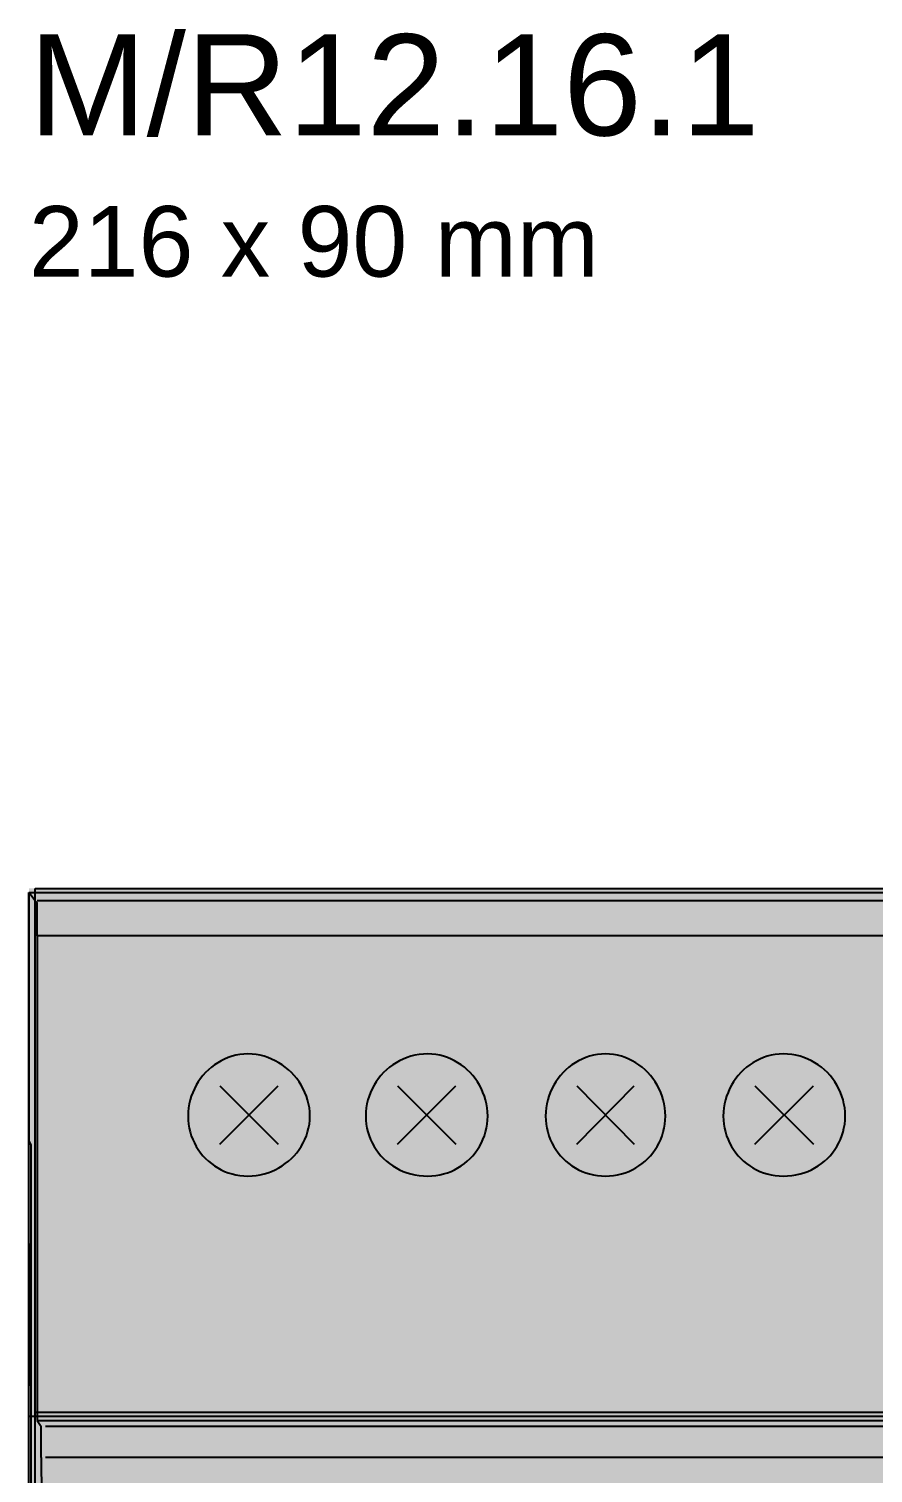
# Model space of a CAD drawing. Header units: millimetres. Extents: x 0 to 966, y -664 to 90.
# Drawn here: x 750 to 785.9, y -194.9 to -133.5 of the extents above; entities that cross this region are included whole.
import ezdxf

# ---------------------------------------------------------------- set-up
doc = ezdxf.new("R2010")
doc.units = ezdxf.units.MM
for name, color, linetype in [('HDL_BODY', 7, 'Continuous'), ('HDL_COLOUR', 7, 'Continuous'), ('HDL_DETAIL', 7, 'Continuous'), ('HDL_PRINT', 7, 'Continuous')]:
    doc.layers.add(name, color=color, linetype=linetype)
doc.styles.add('HDL_ARIAL', font='arial.ttf')

# ---------------------------------------------------------------- blocks, each defined once
blk = doc.blocks.new('M_R16.10.1_FRONT')
at = {"layer": 'HDL_BODY', "true_color": 0x202126}
blk.add_hatch(color=250, dxfattribs=at).paths.add_polyline_path([(0, 0), (216, 0), (216, 90), (0, 90)])
at = {"layer": 'HDL_BODY', "true_color": 0x2a2a30}
blk.add_hatch(color=250, dxfattribs=at).paths.add_polyline_path([(0.4, 20.52), (215.6, 20.52), (215.6, 68.31), (0.4, 68.31)])
at = {"layer": 'HDL_COLOUR', "true_color": 0x1a332c}
for points in [[(11.941, 80.322), (11.935, 80.497), (11.916, 80.67), (11.885, 80.84), (11.843, 81.006), (11.79, 81.169), (11.727, 81.328), (11.653, 81.483), (11.57, 81.632), (11.478, 81.776), (11.377, 81.914), (11.268, 82.045), (11.151, 82.17), (11.026, 82.287), (10.895, 82.397), (10.758, 82.498), (10.614, 82.59), (10.465, 82.674), (10.311, 82.747), (10.153, 82.811), (9.99, 82.864), (9.824, 82.906), (9.654, 82.937), (9.482, 82.956), (9.307, 82.962), (9.133, 82.956), (8.962, 82.937), (8.794, 82.906), (8.631, 82.864), (8.471, 82.811), (8.317, 82.747), (8.167, 82.674), (8.023, 82.59), (7.884, 82.498), (7.752, 82.397), (7.626, 82.287), (7.507, 82.17), (7.396, 82.045), (7.292, 81.914), (7.196, 81.776), (7.109, 81.632), (7.03, 81.483), (6.961, 81.328), (6.901, 81.169), (6.852, 81.006), (6.812, 80.84), (6.784, 80.67), (6.767, 80.497), (6.761, 80.322), (6.767, 80.148), (6.784, 79.976), (6.812, 79.809), (6.852, 79.645), (6.901, 79.485), (6.961, 79.33), (7.03, 79.18), (7.109, 79.035), (7.196, 78.897), (7.292, 78.764), (7.396, 78.638), (7.507, 78.519), (7.626, 78.408), (7.752, 78.304), (7.884, 78.208), (8.023, 78.12), (8.167, 78.042), (8.317, 77.972), (8.471, 77.913), (8.631, 77.863), (8.794, 77.824), (8.962, 77.795), (9.133, 77.778), (9.307, 77.772), (9.482, 77.778), (9.654, 77.795), (9.824, 77.824), (9.99, 77.863), (10.153, 77.913), (10.311, 77.972), (10.465, 78.042), (10.614, 78.12), (10.758, 78.208), (10.895, 78.304), (11.026, 78.408), (11.151, 78.519), (11.268, 78.638), (11.377, 78.764), (11.478, 78.897), (11.57, 79.035), (11.653, 79.18), (11.727, 79.33), (11.79, 79.485), (11.843, 79.645), (11.885, 79.809), (11.916, 79.976), (11.935, 80.148), (11.941, 80.322)], [(19.492, 80.322), (19.486, 80.497), (19.469, 80.67), (19.441, 80.84), (19.401, 81.006), (19.352, 81.169), (19.292, 81.328), (19.223, 81.483), (19.144, 81.632), (19.057, 81.776), (18.961, 81.914), (18.857, 82.045), (18.746, 82.17), (18.627, 82.287), (18.501, 82.397), (18.369, 82.498), (18.23, 82.59), (18.086, 82.674), (17.936, 82.747), (17.782, 82.811), (17.622, 82.864), (17.459, 82.906), (17.291, 82.937), (17.12, 82.956), (16.946, 82.962), (16.761, 82.956), (16.58, 82.937), (16.404, 82.906), (16.232, 82.864), (16.066, 82.811), (15.905, 82.747), (15.749, 82.674), (15.6, 82.59), (15.456, 82.498), (15.32, 82.397), (15.191, 82.287), (15.069, 82.17), (14.955, 82.045), (14.849, 81.914), (14.752, 81.776), (14.663, 81.632), (14.583, 81.483), (14.513, 81.328), (14.453, 81.169), (14.403, 81.006), (14.364, 80.84), (14.335, 80.67), (14.318, 80.497), (14.312, 80.322), (14.318, 80.148), (14.335, 79.976), (14.364, 79.809), (14.403, 79.645), (14.453, 79.485), (14.513, 79.33), (14.583, 79.18), (14.663, 79.035), (14.752, 78.897), (14.849, 78.764), (14.955, 78.638), (15.069, 78.519), (15.191, 78.408), (15.32, 78.304), (15.456, 78.208), (15.6, 78.12), (15.749, 78.042), (15.905, 77.972), (16.066, 77.913), (16.232, 77.863), (16.404, 77.824), (16.58, 77.795), (16.761, 77.778), (16.946, 77.772), (17.12, 77.778), (17.291, 77.795), (17.459, 77.824), (17.622, 77.863), (17.782, 77.913), (17.936, 77.972), (18.086, 78.042), (18.23, 78.12), (18.369, 78.208), (18.501, 78.304), (18.627, 78.408), (18.746, 78.519), (18.857, 78.638), (18.961, 78.764), (19.057, 78.897), (19.144, 79.035), (19.223, 79.18), (19.292, 79.33), (19.352, 79.485), (19.401, 79.645), (19.441, 79.809), (19.469, 79.976), (19.486, 80.148), (19.492, 80.322)], [(27.043, 80.322), (27.038, 80.497), (27.02, 80.67), (26.992, 80.84), (26.952, 81.006), (26.903, 81.169), (26.843, 81.328), (26.774, 81.483), (26.695, 81.632), (26.608, 81.776), (26.512, 81.914), (26.409, 82.045), (26.297, 82.17), (26.178, 82.287), (26.053, 82.397), (25.92, 82.498), (25.782, 82.59), (25.637, 82.674), (25.488, 82.747), (25.333, 82.811), (25.174, 82.864), (25.01, 82.906), (24.842, 82.937), (24.671, 82.956), (24.497, 82.962), (24.323, 82.956), (24.152, 82.937), (23.984, 82.906), (23.821, 82.864), (23.661, 82.811), (23.507, 82.747), (23.357, 82.674), (23.213, 82.59), (23.074, 82.498), (22.942, 82.397), (22.816, 82.287), (22.697, 82.17), (22.586, 82.045), (22.482, 81.914), (22.386, 81.776), (22.299, 81.632), (22.22, 81.483), (22.151, 81.328), (22.091, 81.169), (22.042, 81.006), (22.003, 80.84), (21.974, 80.67), (21.957, 80.497), (21.951, 80.322), (21.957, 80.148), (21.974, 79.976), (22.003, 79.809), (22.042, 79.645), (22.091, 79.485), (22.151, 79.33), (22.22, 79.18), (22.299, 79.035), (22.386, 78.897), (22.482, 78.764), (22.586, 78.638), (22.697, 78.519), (22.816, 78.408), (22.942, 78.304), (23.074, 78.208), (23.213, 78.12), (23.357, 78.042), (23.507, 77.972), (23.661, 77.913), (23.821, 77.863), (23.984, 77.824), (24.152, 77.795), (24.323, 77.778), (24.497, 77.772), (24.671, 77.778), (24.842, 77.795), (25.01, 77.824), (25.174, 77.863), (25.333, 77.913), (25.488, 77.972), (25.637, 78.042), (25.782, 78.12), (25.92, 78.208), (26.053, 78.304), (26.178, 78.408), (26.297, 78.519), (26.409, 78.638), (26.512, 78.764), (26.608, 78.897), (26.695, 79.035), (26.774, 79.18), (26.843, 79.33), (26.903, 79.485), (26.952, 79.645), (26.992, 79.809), (27.02, 79.976), (27.038, 80.148), (27.043, 80.322)], [(34.683, 80.322), (34.677, 80.497), (34.66, 80.67), (34.631, 80.84), (34.592, 81.006), (34.542, 81.169), (34.482, 81.328), (34.412, 81.483), (34.332, 81.632), (34.244, 81.776), (34.146, 81.914), (34.04, 82.045), (33.926, 82.17), (33.804, 82.287), (33.675, 82.397), (33.539, 82.498), (33.396, 82.59), (33.246, 82.674), (33.091, 82.747), (32.929, 82.811), (32.763, 82.864), (32.591, 82.906), (32.414, 82.937), (32.234, 82.956), (32.049, 82.962), (31.875, 82.956), (31.704, 82.937), (31.536, 82.906), (31.373, 82.864), (31.213, 82.811), (31.059, 82.747), (30.909, 82.674), (30.765, 82.59), (30.626, 82.498), (30.494, 82.397), (30.368, 82.287), (30.249, 82.17), (30.138, 82.045), (30.034, 81.914), (29.938, 81.776), (29.851, 81.632), (29.773, 81.483), (29.704, 81.328), (29.644, 81.169), (29.594, 81.006), (29.555, 80.84), (29.527, 80.67), (29.509, 80.497), (29.503, 80.322), (29.509, 80.148), (29.527, 79.976), (29.555, 79.809), (29.594, 79.645), (29.644, 79.485), (29.704, 79.33), (29.773, 79.18), (29.851, 79.035), (29.938, 78.897), (30.034, 78.764), (30.138, 78.638), (30.249, 78.519), (30.368, 78.408), (30.494, 78.304), (30.626, 78.208), (30.765, 78.12), (30.909, 78.042), (31.059, 77.972), (31.213, 77.913), (31.373, 77.863), (31.536, 77.824), (31.704, 77.795), (31.875, 77.778), (32.049, 77.772), (32.234, 77.778), (32.414, 77.795), (32.591, 77.824), (32.763, 77.863), (32.929, 77.913), (33.091, 77.972), (33.246, 78.042), (33.396, 78.12), (33.539, 78.208), (33.675, 78.304), (33.804, 78.408), (33.926, 78.519), (34.04, 78.638), (34.146, 78.764), (34.244, 78.897), (34.332, 79.035), (34.412, 79.18), (34.482, 79.33), (34.542, 79.485), (34.592, 79.645), (34.631, 79.809), (34.66, 79.976), (34.677, 80.148), (34.683, 80.322)]]:
    blk.add_hatch(color=250, dxfattribs=at).paths.add_polyline_path(points)
at = {"layer": 'HDL_COLOUR', "true_color": 0x9ea4a8}
for points in [[(11.164, 80.367), (11.148, 80.604), (11.102, 80.837), (11.026, 81.062), (10.921, 81.275), (10.789, 81.473), (10.633, 81.651), (10.455, 81.808), (10.257, 81.94), (10.045, 82.045), (9.82, 82.121), (9.587, 82.168), (9.351, 82.183), (9.114, 82.168), (8.882, 82.121), (8.657, 82.045), (8.444, 81.94), (8.247, 81.808), (8.069, 81.651), (7.912, 81.473), (7.781, 81.275), (7.676, 81.062), (7.599, 80.837), (7.553, 80.604), (7.538, 80.367), (7.553, 80.13), (7.599, 79.897), (7.676, 79.672), (7.781, 79.458), (7.912, 79.261), (8.069, 79.082), (8.247, 78.926), (8.444, 78.794), (8.657, 78.688), (8.882, 78.612), (9.114, 78.566), (9.351, 78.55), (9.587, 78.566), (9.82, 78.612), (10.045, 78.688), (10.257, 78.794), (10.455, 78.926), (10.633, 79.082), (10.789, 79.261), (10.921, 79.458), (11.026, 79.672), (11.102, 79.897), (11.148, 80.13)], [(18.715, 80.367), (18.7, 80.604), (18.653, 80.837), (18.577, 81.062), (18.472, 81.275), (18.341, 81.473), (18.184, 81.651), (18.006, 81.808), (17.809, 81.94), (17.596, 82.045), (17.371, 82.121), (17.139, 82.168), (16.902, 82.183), (16.665, 82.168), (16.433, 82.121), (16.208, 82.045), (15.995, 81.94), (15.798, 81.808), (15.62, 81.651), (15.464, 81.473), (15.332, 81.275), (15.227, 81.062), (15.151, 80.837), (15.104, 80.604), (15.089, 80.367), (15.104, 80.13), (15.151, 79.897), (15.227, 79.672), (15.332, 79.458), (15.464, 79.261), (15.62, 79.082), (15.798, 78.926), (15.995, 78.794), (16.208, 78.688), (16.433, 78.612), (16.665, 78.566), (16.902, 78.55), (17.139, 78.566), (17.371, 78.612), (17.596, 78.688), (17.809, 78.794), (18.006, 78.926), (18.184, 79.082), (18.341, 79.261), (18.472, 79.458), (18.577, 79.672), (18.653, 79.897), (18.7, 80.13)], [(26.28, 80.367), (26.264, 80.604), (26.219, 80.837), (26.144, 81.062), (26.041, 81.275), (25.911, 81.473), (25.757, 81.651), (25.582, 81.808), (25.388, 81.94), (25.179, 82.045), (24.958, 82.121), (24.73, 82.168), (24.497, 82.183), (24.264, 82.168), (24.036, 82.121), (23.815, 82.045), (23.606, 81.94), (23.412, 81.808), (23.237, 81.651), (23.083, 81.473), (22.953, 81.275), (22.85, 81.062), (22.775, 80.837), (22.73, 80.604), (22.715, 80.367), (22.73, 80.13), (22.775, 79.897), (22.85, 79.672), (22.953, 79.458), (23.083, 79.261), (23.237, 79.082), (23.412, 78.926), (23.606, 78.794), (23.815, 78.688), (24.036, 78.612), (24.264, 78.566), (24.497, 78.55), (24.73, 78.566), (24.958, 78.612), (25.179, 78.688), (25.388, 78.794), (25.582, 78.926), (25.757, 79.082), (25.911, 79.261), (26.041, 79.458), (26.144, 79.672), (26.219, 79.897), (26.264, 80.13)], [(33.906, 80.367), (33.891, 80.604), (33.845, 80.837), (33.768, 81.062), (33.663, 81.275), (33.532, 81.473), (33.375, 81.651), (33.197, 81.808), (33, 81.94), (32.787, 82.045), (32.563, 82.121), (32.33, 82.168), (32.093, 82.183), (31.857, 82.168), (31.624, 82.121), (31.4, 82.045), (31.187, 81.94), (30.99, 81.808), (30.811, 81.651), (30.655, 81.473), (30.523, 81.275), (30.418, 81.062), (30.342, 80.837), (30.296, 80.604), (30.28, 80.367), (30.296, 80.13), (30.342, 79.897), (30.418, 79.672), (30.523, 79.458), (30.655, 79.261), (30.811, 79.082), (30.99, 78.926), (31.187, 78.794), (31.4, 78.688), (31.624, 78.612), (31.857, 78.566), (32.093, 78.55), (32.33, 78.566), (32.563, 78.612), (32.787, 78.688), (33, 78.794), (33.197, 78.926), (33.375, 79.082), (33.532, 79.261), (33.663, 79.458), (33.768, 79.672), (33.845, 79.897), (33.891, 80.13)]]:
    blk.add_hatch(color=253, dxfattribs=at).paths.add_polyline_path(points)
at = {"layer": 'HDL_PRINT', "true_color": 0xdee1e9}
for points in [[(9.483, 82.962), (9.131, 82.962), (9.131, 85.512), (11.766, 85.512), (13.785, 83.577), (13.522, 83.312), (11.678, 85.162), (9.483, 85.162), (9.483, 82.962)], [(17.034, 82.962), (16.682, 82.962), (16.682, 85.162), (14.224, 85.162), (14.224, 85.512), (17.034, 85.512), (17.034, 82.962)], [(24.673, 82.962), (24.322, 82.962), (24.322, 85.512), (26.956, 85.512), (28.975, 83.577), (28.712, 83.312), (26.868, 85.162), (24.673, 85.162), (24.673, 82.962)], [(32.224, 82.962), (31.874, 82.962), (31.874, 85.162), (29.414, 85.162), (29.414, 85.512), (32.224, 85.512), (32.224, 82.962)], [(11.853, 75.482), (13.082, 77.594), (14.312, 75.482), (11.853, 75.482)], [(27.043, 75.482), (28.273, 77.594), (29.503, 75.482), (27.043, 75.482)], [(9.57, 75.482), (9.395, 75.482), (9.395, 76.715), (9.357, 76.708), (9.33, 76.692), (9.307, 76.67), (9.284, 76.649), (9.257, 76.632), (9.219, 76.626), (9.182, 76.594), (9.144, 76.571), (9.106, 76.556), (9.069, 76.546), (9.031, 76.542), (8.993, 76.54), (8.956, 76.54), (8.956, 76.715), (9.018, 76.719), (9.072, 76.73), (9.121, 76.747), (9.164, 76.77), (9.204, 76.797), (9.24, 76.826), (9.274, 76.858), (9.307, 76.89), (9.34, 76.928), (9.365, 76.964), (9.385, 76.997), (9.404, 77.026), (9.425, 77.048), (9.45, 77.063), (9.483, 77.068), (9.57, 77.068), (9.57, 75.482)], [(17.385, 75.661), (17.385, 75.482), (16.331, 75.482), (16.331, 75.572), (16.364, 75.61), (16.389, 75.647), (16.41, 75.685), (16.429, 75.722), (16.449, 75.76), (16.474, 75.798), (16.507, 75.836), (16.545, 75.873), (16.582, 75.91), (16.62, 75.948), (16.657, 75.986), (16.695, 76.024), (16.733, 76.062), (16.77, 76.1), (16.826, 76.132), (16.875, 76.169), (16.92, 76.21), (16.96, 76.253), (16.997, 76.297), (17.031, 76.34), (17.062, 76.381), (17.092, 76.419), (17.122, 76.45), (17.159, 76.488), (17.183, 76.516), (17.198, 76.539), (17.206, 76.562), (17.209, 76.589), (17.209, 76.626), (17.209, 76.664), (17.207, 76.702), (17.202, 76.74), (17.193, 76.778), (17.177, 76.815), (17.154, 76.853), (17.122, 76.89), (17.084, 76.896), (17.057, 76.913), (17.034, 76.934), (17.011, 76.956), (16.983, 76.972), (16.946, 76.979), (16.881, 76.974), (16.832, 76.961), (16.796, 76.944), (16.768, 76.925), (16.742, 76.907), (16.716, 76.895), (16.682, 76.89), (16.65, 76.853), (16.627, 76.815), (16.611, 76.778), (16.602, 76.74), (16.597, 76.702), (16.595, 76.664), (16.595, 76.626), (16.419, 76.626), (16.42, 76.697), (16.421, 76.758), (16.426, 76.811), (16.436, 76.859), (16.451, 76.901), (16.475, 76.941), (16.507, 76.979), (16.544, 77.008), (16.588, 77.03), (16.638, 77.046), (16.694, 77.057), (16.753, 77.063), (16.816, 77.067), (16.88, 77.068), (16.946, 77.068), (16.988, 77.068), (17.039, 77.066), (17.093, 77.061), (17.15, 77.051), (17.204, 77.036), (17.255, 77.012), (17.297, 76.979), (17.33, 76.941), (17.353, 76.901), (17.369, 76.859), (17.378, 76.811), (17.383, 76.758), (17.385, 76.697), (17.385, 76.626), (17.385, 76.583), (17.385, 76.552), (17.385, 76.526), (17.385, 76.495), (17.385, 76.45), (17.38, 76.418), (17.366, 76.394), (17.344, 76.373), (17.315, 76.354), (17.283, 76.334), (17.247, 76.308), (17.209, 76.275), (17.205, 76.242), (17.193, 76.209), (17.172, 76.176), (17.144, 76.143), (17.106, 76.11), (17.061, 76.077), (17.008, 76.044), (16.946, 76.011), (16.913, 75.953), (16.88, 75.908), (16.847, 75.874), (16.814, 75.847), (16.781, 75.823), (16.748, 75.801), (16.715, 75.776), (16.682, 75.747), (16.682, 75.738), (16.677, 75.716), (16.663, 75.691), (16.638, 75.67), (16.595, 75.661), (17.385, 75.661)], [(23.97, 75.922), (24.146, 75.922), (24.151, 75.885), (24.163, 75.848), (24.181, 75.81), (24.199, 75.772), (24.216, 75.735), (24.229, 75.698), (24.234, 75.661), (24.271, 75.656), (24.309, 75.643), (24.347, 75.626), (24.384, 75.607), (24.422, 75.589), (24.46, 75.576), (24.497, 75.572), (24.535, 75.577), (24.57, 75.591), (24.603, 75.613), (24.631, 75.642), (24.653, 75.674), (24.668, 75.71), (24.673, 75.747), (24.71, 75.754), (24.735, 75.773), (24.75, 75.802), (24.757, 75.838), (24.76, 75.879), (24.761, 75.922), (24.76, 75.96), (24.759, 75.998), (24.754, 76.036), (24.744, 76.074), (24.729, 76.112), (24.705, 76.149), (24.673, 76.186), (24.666, 76.224), (24.647, 76.249), (24.618, 76.264), (24.582, 76.272), (24.541, 76.275), (24.497, 76.275), (24.454, 76.275), (24.423, 76.275), (24.396, 76.275), (24.365, 76.275), (24.322, 76.275), (24.322, 76.45), (24.409, 76.45), (24.461, 76.45), (24.509, 76.45), (24.548, 76.45), (24.575, 76.45), (24.585, 76.45), (24.622, 76.488), (24.658, 76.526), (24.691, 76.564), (24.719, 76.601), (24.741, 76.639), (24.756, 76.677), (24.761, 76.715), (24.754, 76.753), (24.738, 76.781), (24.717, 76.803), (24.695, 76.826), (24.679, 76.853), (24.673, 76.89), (24.629, 76.896), (24.588, 76.913), (24.552, 76.934), (24.523, 76.956), (24.504, 76.972), (24.497, 76.979), (24.46, 76.974), (24.422, 76.961), (24.384, 76.944), (24.347, 76.925), (24.309, 76.907), (24.271, 76.895), (24.234, 76.89), (24.229, 76.853), (24.216, 76.815), (24.199, 76.778), (24.181, 76.74), (24.163, 76.702), (24.151, 76.664), (24.146, 76.626), (23.97, 76.715), (23.975, 76.753), (23.99, 76.79), (24.012, 76.828), (24.04, 76.866), (24.073, 76.903), (24.109, 76.941), (24.146, 76.979), (24.184, 77.017), (24.221, 77.053), (24.259, 77.085), (24.296, 77.113), (24.334, 77.135), (24.372, 77.149), (24.409, 77.154), (24.447, 77.149), (24.485, 77.137), (24.522, 77.12), (24.56, 77.102), (24.597, 77.085), (24.635, 77.073), (24.673, 77.068), (24.71, 77.035), (24.746, 77.009), (24.779, 76.989), (24.807, 76.969), (24.829, 76.949), (24.843, 76.923), (24.848, 76.89), (24.885, 76.853), (24.91, 76.826), (24.925, 76.803), (24.933, 76.781), (24.936, 76.753), (24.936, 76.715), (24.936, 76.671), (24.933, 76.63), (24.925, 76.594), (24.91, 76.565), (24.885, 76.546), (24.848, 76.54), (24.843, 76.502), (24.829, 76.466), (24.807, 76.433), (24.779, 76.405), (24.746, 76.383), (24.71, 76.369), (24.673, 76.364), (24.71, 76.359), (24.748, 76.345), (24.786, 76.322), (24.823, 76.294), (24.861, 76.26), (24.899, 76.224), (24.936, 76.186), (24.941, 76.181), (24.954, 76.165), (24.971, 76.138), (24.989, 76.101), (25.007, 76.052), (25.019, 75.993), (25.024, 75.922), (25.02, 75.886), (25.009, 75.843), (24.992, 75.797), (24.969, 75.748), (24.943, 75.699), (24.913, 75.652), (24.881, 75.609), (24.848, 75.572), (24.806, 75.539), (24.756, 75.515), (24.701, 75.499), (24.645, 75.489), (24.59, 75.485), (24.54, 75.483), (24.497, 75.482), (24.435, 75.483), (24.379, 75.484), (24.327, 75.487), (24.278, 75.494), (24.228, 75.504), (24.176, 75.52), (24.12, 75.542), (24.058, 75.572), (24.026, 75.61), (24.002, 75.649), (23.987, 75.692), (23.977, 75.738), (23.972, 75.791), (23.971, 75.852), (23.97, 75.922)]]:
    blk.add_hatch(color=254, dxfattribs=at).paths.add_polyline_path(points)
h = blk.add_hatch(color=254, dxfattribs=at)
h.paths.add_polyline_path([(32.224, 75.482), (32.224, 75.836), (31.521, 75.836), (31.521, 76.011), (32.224, 77.068), (32.399, 77.068), (32.399, 76.011), (32.662, 76.011), (32.662, 75.836), (32.399, 75.836), (32.399, 75.482), (32.224, 75.482)])
h.paths.add_polyline_path([(32.224, 76.011), (32.224, 76.804), (31.696, 76.011), (32.224, 76.011)])
h = blk.add_hatch(color=254, dxfattribs=at)
h.paths.add_polyline_path([(11.678, 71.435), (12.819, 74.515), (13.258, 74.515), (14.487, 71.435), (14.049, 71.435), (13.697, 72.403), (12.468, 72.403), (12.117, 71.435), (11.678, 71.435)])
h.paths.add_polyline_path([(12.556, 72.668), (13.609, 72.668), (13.258, 73.546), (13.232, 73.623), (13.206, 73.695), (13.182, 73.763), (13.158, 73.828), (13.137, 73.889), (13.119, 73.947), (13.104, 74.003), (13.092, 74.058), (13.085, 74.111), (13.082, 74.164), (13.059, 74.111), (13.039, 74.058), (13.022, 74.003), (13.008, 73.947), (12.995, 73.889), (12.981, 73.828), (12.967, 73.763), (12.951, 73.695), (12.931, 73.623), (12.907, 73.546), (12.556, 72.668)])
h = blk.add_hatch(color=254, dxfattribs=at)
h.paths.add_polyline_path([(27.131, 71.435), (27.131, 74.515), (28.273, 74.515), (28.357, 74.512), (28.435, 74.504), (28.507, 74.492), (28.572, 74.479), (28.63, 74.464), (28.682, 74.451), (28.728, 74.439), (28.767, 74.431), (28.8, 74.428), (28.855, 74.399), (28.905, 74.368), (28.949, 74.336), (28.989, 74.302), (29.026, 74.265), (29.06, 74.225), (29.091, 74.18), (29.121, 74.13), (29.151, 74.075), (29.183, 74.033), (29.207, 73.983), (29.222, 73.928), (29.232, 73.872), (29.237, 73.817), (29.238, 73.767), (29.239, 73.725), (29.238, 73.654), (29.237, 73.592), (29.232, 73.539), (29.222, 73.492), (29.207, 73.449), (29.183, 73.41), (29.151, 73.371), (29.118, 73.31), (29.084, 73.256), (29.047, 73.211), (29.008, 73.174), (28.965, 73.145), (28.916, 73.124), (28.861, 73.111), (28.8, 73.107), (28.881, 73.078), (28.951, 73.048), (29.011, 73.017), (29.062, 72.983), (29.106, 72.947), (29.144, 72.906), (29.178, 72.862), (29.209, 72.812), (29.239, 72.757), (29.271, 72.719), (29.303, 72.675), (29.333, 72.625), (29.359, 72.569), (29.382, 72.51), (29.399, 72.447), (29.41, 72.383), (29.414, 72.317), (29.414, 72.274), (29.412, 72.224), (29.407, 72.169), (29.398, 72.112), (29.382, 72.057), (29.359, 72.007), (29.326, 71.964), (29.293, 71.902), (29.261, 71.849), (29.228, 71.803), (29.195, 71.766), (29.162, 71.737), (29.129, 71.716), (29.096, 71.704), (29.063, 71.7), (29.025, 71.663), (28.988, 71.627), (28.95, 71.595), (28.913, 71.566), (28.875, 71.544), (28.837, 71.53), (28.8, 71.524), (28.741, 71.498), (28.683, 71.477), (28.624, 71.462), (28.565, 71.451), (28.507, 71.443), (28.448, 71.439), (28.39, 71.436), (28.331, 71.436), (28.273, 71.435), (27.131, 71.435)])
h.paths.add_polyline_path([(27.57, 73.196), (28.185, 73.196), (28.255, 73.196), (28.316, 73.198), (28.369, 73.203), (28.416, 73.213), (28.459, 73.229), (28.498, 73.252), (28.536, 73.285), (28.574, 73.285), (28.611, 73.287), (28.649, 73.292), (28.687, 73.301), (28.724, 73.317), (28.762, 73.339), (28.8, 73.371), (28.832, 73.409), (28.855, 73.447), (28.871, 73.485), (28.881, 73.522), (28.885, 73.56), (28.887, 73.598), (28.888, 73.636), (28.887, 73.674), (28.885, 73.711), (28.881, 73.749), (28.871, 73.787), (28.855, 73.824), (28.832, 73.862), (28.8, 73.9), (28.767, 73.938), (28.742, 73.974), (28.721, 74.006), (28.702, 74.034), (28.682, 74.056), (28.657, 74.07), (28.624, 74.075), (28.591, 74.078), (28.552, 74.086), (28.507, 74.098), (28.455, 74.112), (28.396, 74.127), (28.331, 74.141), (28.26, 74.153), (28.182, 74.161), (28.097, 74.164), (27.57, 74.164), (27.57, 73.196)])
h.paths.add_polyline_path([(27.57, 71.789), (28.273, 71.789), (28.353, 71.789), (28.419, 71.789), (28.47, 71.789), (28.507, 71.789), (28.529, 71.789), (28.536, 71.789), (28.574, 71.821), (28.611, 71.844), (28.649, 71.859), (28.687, 71.868), (28.724, 71.873), (28.762, 71.875), (28.8, 71.875), (28.837, 71.913), (28.865, 71.941), (28.887, 71.964), (28.91, 71.987), (28.938, 72.015), (28.975, 72.053), (28.975, 72.096), (28.975, 72.14), (28.975, 72.184), (28.975, 72.228), (28.975, 72.273), (28.975, 72.317), (28.975, 72.359), (28.973, 72.409), (28.968, 72.463), (28.959, 72.519), (28.943, 72.574), (28.92, 72.625), (28.888, 72.668), (28.881, 72.675), (28.861, 72.694), (28.833, 72.723), (28.796, 72.759), (28.755, 72.8), (28.712, 72.843), (28.656, 72.843), (28.605, 72.843), (28.556, 72.843), (28.506, 72.843), (28.455, 72.843), (28.4, 72.843), (28.337, 72.843), (28.267, 72.843), (28.185, 72.843), (27.57, 72.843), (27.57, 71.789)])
at = {"layer": 'HDL_DETAIL', "color": 251, "true_color": 0x52555c}
for points in [[(0, 89.824), (215.999, 89.824), (215.999, 0), (0, 0), (0, 89.824)], [(0, 89.824), (0, 89.824)], [(0, 89.824), (0, 89.824)], [(0, 89.824), (0, 89.824)], [(0.263, 90), (215.91, 90), (215.91, 0.176), (0.263, 0.176), (0.263, 90)], [(0.263, 89.47), (0.263, 89.47)], [(0.263, 89.47), (0.263, 89.47)], [(0.351, 87.977), (0.351, 87.977)], [(0.351, 87.977), (0.351, 87.977)], [(11.941, 80.322), (11.935, 80.497), (11.916, 80.67), (11.885, 80.84), (11.843, 81.006), (11.79, 81.169), (11.727, 81.328), (11.653, 81.483), (11.57, 81.632), (11.478, 81.776), (11.377, 81.914), (11.268, 82.045), (11.151, 82.17), (11.026, 82.287), (10.895, 82.397), (10.758, 82.498), (10.614, 82.59), (10.465, 82.674), (10.311, 82.747), (10.153, 82.811), (9.99, 82.864), (9.824, 82.906), (9.654, 82.937), (9.482, 82.956), (9.307, 82.962), (9.133, 82.956), (8.962, 82.937), (8.794, 82.906), (8.631, 82.864), (8.471, 82.811), (8.317, 82.747), (8.167, 82.674), (8.023, 82.59), (7.884, 82.498), (7.752, 82.397), (7.626, 82.287), (7.507, 82.17), (7.396, 82.045), (7.292, 81.914), (7.196, 81.776), (7.109, 81.632), (7.03, 81.483), (6.961, 81.328), (6.901, 81.169), (6.852, 81.006), (6.812, 80.84), (6.784, 80.67), (6.767, 80.497), (6.761, 80.322), (6.767, 80.148), (6.784, 79.976), (6.812, 79.809), (6.852, 79.645), (6.901, 79.485), (6.961, 79.33), (7.03, 79.18), (7.109, 79.035), (7.196, 78.897), (7.292, 78.764), (7.396, 78.638), (7.507, 78.519), (7.626, 78.408), (7.752, 78.304), (7.884, 78.208), (8.023, 78.12), (8.167, 78.042), (8.317, 77.972), (8.471, 77.913), (8.631, 77.863), (8.794, 77.824), (8.962, 77.795), (9.133, 77.778), (9.307, 77.772), (9.482, 77.778), (9.654, 77.795), (9.824, 77.824), (9.99, 77.863), (10.153, 77.913), (10.311, 77.972), (10.465, 78.042), (10.614, 78.12), (10.758, 78.208), (10.895, 78.304), (11.026, 78.408), (11.151, 78.519), (11.268, 78.638), (11.377, 78.764), (11.478, 78.897), (11.57, 79.035), (11.653, 79.18), (11.727, 79.33), (11.79, 79.485), (11.843, 79.645), (11.885, 79.809), (11.916, 79.976), (11.935, 80.148), (11.941, 80.322)], [(19.492, 80.322), (19.486, 80.497), (19.469, 80.67), (19.441, 80.84), (19.401, 81.006), (19.352, 81.169), (19.292, 81.328), (19.223, 81.483), (19.144, 81.632), (19.057, 81.776), (18.961, 81.914), (18.857, 82.045), (18.746, 82.17), (18.627, 82.287), (18.501, 82.397), (18.369, 82.498), (18.23, 82.59), (18.086, 82.674), (17.936, 82.747), (17.782, 82.811), (17.622, 82.864), (17.459, 82.906), (17.291, 82.937), (17.12, 82.956), (16.946, 82.962), (16.761, 82.956), (16.58, 82.937), (16.404, 82.906), (16.232, 82.864), (16.066, 82.811), (15.905, 82.747), (15.749, 82.674), (15.6, 82.59), (15.456, 82.498), (15.32, 82.397), (15.191, 82.287), (15.069, 82.17), (14.955, 82.045), (14.849, 81.914), (14.752, 81.776), (14.663, 81.632), (14.583, 81.483), (14.513, 81.328), (14.453, 81.169), (14.403, 81.006), (14.364, 80.84), (14.335, 80.67), (14.318, 80.497), (14.312, 80.322), (14.318, 80.148), (14.335, 79.976), (14.364, 79.809), (14.403, 79.645), (14.453, 79.485), (14.513, 79.33), (14.583, 79.18), (14.663, 79.035), (14.752, 78.897), (14.849, 78.764), (14.955, 78.638), (15.069, 78.519), (15.191, 78.408), (15.32, 78.304), (15.456, 78.208), (15.6, 78.12), (15.749, 78.042), (15.905, 77.972), (16.066, 77.913), (16.232, 77.863), (16.404, 77.824), (16.58, 77.795), (16.761, 77.778), (16.946, 77.772), (17.12, 77.778), (17.291, 77.795), (17.459, 77.824), (17.622, 77.863), (17.782, 77.913), (17.936, 77.972), (18.086, 78.042), (18.23, 78.12), (18.369, 78.208), (18.501, 78.304), (18.627, 78.408), (18.746, 78.519), (18.857, 78.638), (18.961, 78.764), (19.057, 78.897), (19.144, 79.035), (19.223, 79.18), (19.292, 79.33), (19.352, 79.485), (19.401, 79.645), (19.441, 79.809), (19.469, 79.976), (19.486, 80.148), (19.492, 80.322)], [(27.043, 80.322), (27.038, 80.497), (27.02, 80.67), (26.992, 80.84), (26.952, 81.006), (26.903, 81.169), (26.843, 81.328), (26.774, 81.483), (26.695, 81.632), (26.608, 81.776), (26.512, 81.914), (26.409, 82.045), (26.297, 82.17), (26.178, 82.287), (26.053, 82.397), (25.92, 82.498), (25.782, 82.59), (25.637, 82.674), (25.488, 82.747), (25.333, 82.811), (25.174, 82.864), (25.01, 82.906), (24.842, 82.937), (24.671, 82.956), (24.497, 82.962), (24.323, 82.956), (24.152, 82.937), (23.984, 82.906), (23.821, 82.864), (23.661, 82.811), (23.507, 82.747), (23.357, 82.674), (23.213, 82.59), (23.074, 82.498), (22.942, 82.397), (22.816, 82.287), (22.697, 82.17), (22.586, 82.045), (22.482, 81.914), (22.386, 81.776), (22.299, 81.632), (22.22, 81.483), (22.151, 81.328), (22.091, 81.169), (22.042, 81.006), (22.003, 80.84), (21.974, 80.67), (21.957, 80.497), (21.951, 80.322), (21.957, 80.148), (21.974, 79.976), (22.003, 79.809), (22.042, 79.645), (22.091, 79.485), (22.151, 79.33), (22.22, 79.18), (22.299, 79.035), (22.386, 78.897), (22.482, 78.764), (22.586, 78.638), (22.697, 78.519), (22.816, 78.408), (22.942, 78.304), (23.074, 78.208), (23.213, 78.12), (23.357, 78.042), (23.507, 77.972), (23.661, 77.913), (23.821, 77.863), (23.984, 77.824), (24.152, 77.795), (24.323, 77.778), (24.497, 77.772), (24.671, 77.778), (24.842, 77.795), (25.01, 77.824), (25.174, 77.863), (25.333, 77.913), (25.488, 77.972), (25.637, 78.042), (25.782, 78.12), (25.92, 78.208), (26.053, 78.304), (26.178, 78.408), (26.297, 78.519), (26.409, 78.638), (26.512, 78.764), (26.608, 78.897), (26.695, 79.035), (26.774, 79.18), (26.843, 79.33), (26.903, 79.485), (26.952, 79.645), (26.992, 79.809), (27.02, 79.976), (27.038, 80.148), (27.043, 80.322)], [(34.683, 80.322), (34.677, 80.497), (34.66, 80.67), (34.631, 80.84), (34.592, 81.006), (34.542, 81.169), (34.482, 81.328), (34.412, 81.483), (34.332, 81.632), (34.244, 81.776), (34.146, 81.914), (34.04, 82.045), (33.926, 82.17), (33.804, 82.287), (33.675, 82.397), (33.539, 82.498), (33.396, 82.59), (33.246, 82.674), (33.091, 82.747), (32.929, 82.811), (32.763, 82.864), (32.591, 82.906), (32.414, 82.937), (32.234, 82.956), (32.049, 82.962), (31.875, 82.956), (31.704, 82.937), (31.536, 82.906), (31.373, 82.864), (31.213, 82.811), (31.059, 82.747), (30.909, 82.674), (30.765, 82.59), (30.626, 82.498), (30.494, 82.397), (30.368, 82.287), (30.249, 82.17), (30.138, 82.045), (30.034, 81.914), (29.938, 81.776), (29.851, 81.632), (29.773, 81.483), (29.704, 81.328), (29.644, 81.169), (29.594, 81.006), (29.555, 80.84), (29.527, 80.67), (29.509, 80.497), (29.503, 80.322), (29.509, 80.148), (29.527, 79.976), (29.555, 79.809), (29.594, 79.645), (29.644, 79.485), (29.704, 79.33), (29.773, 79.18), (29.851, 79.035), (29.938, 78.897), (30.034, 78.764), (30.138, 78.638), (30.249, 78.519), (30.368, 78.408), (30.494, 78.304), (30.626, 78.208), (30.765, 78.12), (30.909, 78.042), (31.059, 77.972), (31.213, 77.913), (31.373, 77.863), (31.536, 77.824), (31.704, 77.795), (31.875, 77.778), (32.049, 77.772), (32.234, 77.778), (32.414, 77.795), (32.591, 77.824), (32.763, 77.863), (32.929, 77.913), (33.091, 77.972), (33.246, 78.042), (33.396, 78.12), (33.539, 78.208), (33.675, 78.304), (33.804, 78.408), (33.926, 78.519), (34.04, 78.638), (34.146, 78.764), (34.244, 78.897), (34.332, 79.035), (34.412, 79.18), (34.482, 79.33), (34.542, 79.485), (34.592, 79.645), (34.631, 79.809), (34.66, 79.976), (34.677, 80.148), (34.683, 80.322)], [(0, 79.265), (0, 79.265)], [(0, 79.265), (0, 79.265)], [(0, 79.265), (0, 79.265)], [(0, 79.265), (0, 79.265)], [(0, 79.265), (0, 79.265)], [(0, 79.265), (0, 79.265)], [(0, 79.265), (0, 79.265)], [(0, 79.265), (0, 79.265)], [(0, 79.265), (0, 79.265)], [(0, 79.265), (0, 79.265)], [(0, 79.265), (0, 79.265)], [(0, 79.265), (0, 79.265)], [(0, 79.265), (0, 79.265)], [(0, 79.265), (0, 79.265)], [(0, 79.265), (0, 79.265)], [(0, 79.265), (0, 79.265)], [(0, 79.265), (0, 79.265)], [(0, 79.265), (0, 79.265)], [(0, 79.265), (0, 79.265)], [(0, 79.265), (0, 79.265)], [(0, 79.265), (0, 79.265)], [(0, 79.265), (0, 79.265)], [(0, 79.265), (0, 79.265)], [(0, 79.265), (0, 79.265)], [(0.088, 77.329), (0.088, 77.329)], [(0.088, 75.043), (0.088, 75.043)], [(0.088, 75.043), (0.088, 75.043)], [(0.088, 75.043), (0.088, 75.043)], [(0.088, 75.043), (0.088, 75.043)], [(0.088, 75.043), (0.088, 75.043)], [(0.088, 75.043), (0.088, 75.043)], [(0.088, 75.043), (0.088, 75.043)], [(0.088, 75.043), (0.088, 75.043)], [(0.088, 75.043), (0.088, 75.043)], [(0.088, 75.043), (0.088, 75.043)], [(0.088, 75.043), (0.088, 75.043)], [(0.088, 75.043), (0.088, 75.043)], [(0.088, 75.043), (0.088, 75.043)], [(0.088, 75.043), (0.088, 75.043)], [(0.088, 75.043), (0.088, 75.043)], [(0.088, 75.043), (0.088, 75.043)], [(0.088, 75.043), (0.088, 75.043)], [(0.088, 75.043), (0.088, 75.043)], [(0.088, 75.043), (0.088, 75.043)], [(0.088, 75.043), (0.088, 75.043)], [(0.088, 75.043), (0.088, 75.043)], [(0.088, 75.043), (0.088, 75.043)], [(0.088, 75.043), (0.088, 75.043)], [(0.088, 75.043), (0.088, 75.043)], [(0.088, 75.043), (0.088, 75.043)], [(0, 74.868), (0, 74.868)], [(0, 74.868), (0, 74.868)], [(0, 74.868), (0, 74.868)], [(0.088, 74.868), (0.088, 74.868)], [(0, 68.885), (0, 68.885)], [(0, 68.885), (0, 68.885)], [(0, 68.885), (0, 68.885)], [(0.088, 68.885), (0.088, 68.885)], [(0.088, 68.621), (0.088, 68.621)], [(0.088, 68.621), (0.088, 68.621)], [(0.088, 68.621), (0.088, 68.621)], [(0.088, 68.621), (0.088, 68.621)], [(0.088, 68.621), (0.088, 68.621)], [(0.088, 68.621), (0.088, 68.621)], [(0.088, 68.621), (0.088, 68.621)], [(0.088, 68.621), (0.088, 68.621)], [(0.088, 68.621), (0.088, 68.621)], [(0.088, 68.621), (0.088, 68.621)], [(0.088, 68.621), (0.088, 68.621)], [(0.088, 68.621), (0.088, 68.621)], [(0.088, 68.621), (0.088, 68.621)], [(0.088, 68.621), (0.088, 68.621)], [(0.088, 68.621), (0.088, 68.621)], [(0.088, 68.621), (0.088, 68.621)], [(0.088, 68.621), (0.088, 68.621)], [(0.088, 68.621), (0.088, 68.621)], [(0.088, 68.621), (0.088, 68.621)], [(0.088, 68.621), (0.088, 68.621)], [(0.088, 68.621), (0.088, 68.621)], [(0.088, 68.621), (0.088, 68.621)], [(0.088, 68.621), (0.088, 68.621)], [(0.088, 68.621), (0.088, 68.621)], [(0.088, 68.621), (0.088, 68.621)], [(0, 67.565), (215.999, 67.565), (215.999, 22.258), (0, 22.258), (0, 67.565)], [(0.263, 67.741), (215.91, 67.741), (215.91, 22.434), (0.263, 22.434), (0.263, 67.741)], [(0.351, 67.388), (0.351, 67.388)], [(0.351, 67.388), (0.351, 67.388)], [(0.351, 67.388), (0.351, 67.388)], [(0.527, 67.124), (0.527, 67.124)], [(0.527, 67.124), (0.527, 67.124)], [(0.088, 66.334), (0.088, 66.334)], [(0.527, 65.806), (0.527, 65.806)]]:
    blk.add_lwpolyline(points, close=True, dxfattribs=at)
for points in [[(0, 89.824), (0, 79.265)], [(0, 89.824), (0, 79.265)], [(0, 89.824), (0, 79.265)], [(0, 89.824), (0, 79.265)], [(0, 89.824), (0, 79.265)], [(0, 89.824), (0, 79.265)], [(0, 89.824), (0, 79.265)], [(0, 89.824), (0, 79.265)], [(0, 89.824), (0, 79.265)], [(0, 89.824), (0, 79.265)], [(0, 89.824), (0, 79.265)], [(0, 89.824), (0, 79.265)], [(0, 89.824), (0, 79.265)], [(0, 89.824), (0, 79.265)], [(0, 89.824), (0, 79.265)], [(0, 89.824), (0, 79.265)], [(0, 89.824), (0, 79.265)], [(0, 89.824), (0, 79.265)], [(0, 89.824), (0, 79.265)], [(0, 89.824), (0, 79.265)], [(0, 89.824), (0, 79.265)], [(0, 89.824), (65.239, 89.824)], [(0, 89.824), (65.239, 89.824)], [(0, 89.824), (65.239, 89.824)], [(0, 89.824), (65.239, 89.824)], [(0, 89.824), (65.239, 89.824)], [(0, 89.824), (65.239, 89.824)], [(0, 89.824), (65.239, 89.824)], [(0, 89.824), (65.239, 89.824)], [(0, 89.824), (65.239, 89.824)], [(0, 89.824), (65.239, 89.824)], [(0, 89.824), (65.239, 89.824)], [(0, 89.824), (65.239, 89.824)], [(0, 89.824), (65.239, 89.824)], [(0, 89.824), (65.239, 89.824)], [(0, 89.824), (65.239, 89.824)], [(0, 89.824), (65.239, 89.824)], [(0, 89.824), (65.239, 89.824)], [(0, 89.824), (65.239, 89.824)], [(0, 89.824), (65.239, 89.824)], [(0, 89.824), (65.239, 89.824)], [(0, 89.824), (65.239, 89.824)], [(0.263, 89.47), (0, 89.824)], [(0.263, 89.47), (0, 89.824)], [(0.263, 89.47), (0, 89.824)], [(0.263, 89.47), (0, 89.824)], [(0.263, 89.47), (0, 89.824)], [(0.263, 89.47), (0, 89.824)], [(0.263, 89.47), (0, 89.824)], [(0.263, 89.47), (0, 89.824)], [(0.263, 89.47), (0, 89.824)], [(0.263, 89.47), (0, 89.824)], [(0.263, 89.47), (0, 89.824)], [(0.263, 89.47), (0, 89.824)], [(0.263, 89.47), (0, 89.824)], [(0.263, 89.47), (0, 89.824)], [(0.263, 89.47), (0, 89.824)], [(0.263, 89.47), (0, 89.824)], [(0.263, 89.47), (0, 89.824)], [(0.263, 89.47), (0, 89.824)], [(0.263, 89.47), (0, 89.824)], [(0.263, 89.47), (0, 89.824)], [(0.263, 89.47), (0, 89.824)], [(0.351, 87.977), (0.351, 88.416), (0.351, 88.856), (0.351, 89.12), (0.351, 89.384), (0.263, 89.47)], [(214.858, 89.47), (0.351, 89.47)], [(214.858, 89.47), (0.351, 89.47)], [(214.858, 89.47), (0.351, 89.47)], [(214.858, 89.47), (0.351, 89.47)], [(214.858, 89.47), (0.351, 89.47)], [(214.858, 89.47), (0.351, 89.47)], [(214.858, 89.47), (0.351, 89.47)], [(214.858, 89.47), (0.351, 89.47)], [(214.858, 89.47), (0.351, 89.47)], [(214.858, 89.47), (0.351, 89.47)], [(214.858, 89.47), (0.351, 89.47)], [(214.858, 89.47), (0.351, 89.47)], [(214.858, 89.47), (0.351, 89.47)], [(214.858, 89.47), (0.351, 89.47)], [(214.858, 89.47), (0.351, 89.47)], [(214.858, 89.47), (0.351, 89.47)], [(214.858, 89.47), (0.351, 89.47)], [(214.858, 89.47), (0.351, 89.47)], [(214.858, 89.47), (0.351, 89.47)], [(214.858, 89.47), (0.351, 89.47)], [(214.858, 89.47), (0.351, 89.47)], [(0.351, 87.977), (0.351, 67.388)], [(0.351, 87.977), (0.351, 67.388)], [(0.351, 87.977), (0.351, 67.388)], [(0.351, 87.977), (0.351, 67.388)], [(0.351, 87.977), (0.351, 67.388)], [(0.351, 87.977), (0.351, 67.388)], [(0.351, 87.977), (0.351, 67.388)], [(0.351, 87.977), (0.351, 67.388)], [(0.351, 87.977), (0.351, 67.388)], [(0.351, 87.977), (0.351, 67.388)], [(0.351, 87.977), (0.351, 67.388)], [(0.351, 87.977), (0.351, 67.388)], [(0.351, 87.977), (0.351, 67.388)], [(0.351, 87.977), (0.351, 67.388)], [(0.351, 87.977), (0.351, 67.388)], [(0.351, 87.977), (0.351, 67.388)], [(0.351, 87.977), (0.351, 67.388)], [(0.351, 87.977), (0.351, 67.388)], [(0.351, 87.977), (0.351, 67.388)], [(0.351, 87.977), (0.351, 67.388)], [(0.351, 87.977), (0.351, 67.388)], [(214.858, 87.977), (0.351, 87.977)], [(214.858, 87.977), (0.351, 87.977)], [(214.858, 87.977), (0.351, 87.977)], [(214.858, 87.977), (0.351, 87.977)], [(214.858, 87.977), (0.351, 87.977)], [(214.858, 87.977), (0.351, 87.977)], [(214.858, 87.977), (0.351, 87.977)], [(214.858, 87.977), (0.351, 87.977)], [(214.858, 87.977), (0.351, 87.977)], [(214.858, 87.977), (0.351, 87.977)], [(214.858, 87.977), (0.351, 87.977)], [(214.858, 87.977), (0.351, 87.977)], [(214.858, 87.977), (0.351, 87.977)], [(214.858, 87.977), (0.351, 87.977)], [(214.858, 87.977), (0.351, 87.977)], [(214.858, 87.977), (0.351, 87.977)], [(214.858, 87.977), (0.351, 87.977)], [(214.858, 87.977), (0.351, 87.977)], [(214.858, 87.977), (0.351, 87.977)], [(214.858, 87.977), (0.351, 87.977)], [(214.858, 87.977), (0.351, 87.977)], [(0, 79.265), (0.088, 79.09), (0.088, 78.826), (0.088, 78.475), (0.088, 77.947), (0.088, 77.329)], [(0.088, 77.329), (0.088, 75.043)], [(0.088, 77.329), (0.088, 75.043)], [(0.088, 77.329), (0.088, 75.043)], [(0.088, 77.329), (0.088, 75.043)], [(0.088, 77.329), (0.088, 75.043)], [(0.088, 77.329), (0.088, 75.043)], [(0.088, 77.329), (0.088, 75.043)], [(0.088, 77.329), (0.088, 75.043)], [(0.088, 77.329), (0.088, 75.043)], [(0.088, 77.329), (0.088, 75.043)], [(0.088, 77.329), (0.088, 75.043)], [(0.088, 77.329), (0.088, 75.043)], [(0.088, 77.329), (0.088, 75.043)], [(0.088, 77.329), (0.088, 75.043)], [(0.088, 77.329), (0.088, 75.043)], [(0.088, 77.329), (0.088, 75.043)], [(0.088, 77.329), (0.088, 75.043)], [(0.088, 77.329), (0.088, 75.043)], [(0.088, 77.329), (0.088, 75.043)], [(0.088, 77.329), (0.088, 75.043)], [(0.088, 77.329), (0.088, 75.043)], [(0.088, 75.043), (0.088, 68.621)], [(0.088, 75.043), (0.088, 68.621)], [(0.088, 75.043), (0.088, 68.621)], [(0.088, 75.043), (0.088, 68.621)], [(0.088, 75.043), (0.088, 68.621)], [(0.088, 75.043), (0.088, 68.621)], [(0.088, 75.043), (0.088, 68.621)], [(0.088, 75.043), (0.088, 68.621)], [(0.088, 75.043), (0.088, 68.621)], [(0.088, 75.043), (0.088, 68.621)], [(0.088, 75.043), (0.088, 68.621)], [(0.088, 75.043), (0.088, 68.621)], [(0.088, 75.043), (0.088, 68.621)], [(0.088, 75.043), (0.088, 68.621)], [(0.088, 75.043), (0.088, 68.621)], [(0.088, 75.043), (0.088, 68.621)], [(0.088, 75.043), (0.088, 68.621)], [(0.088, 75.043), (0.088, 68.621)], [(0.088, 75.043), (0.088, 68.621)], [(0.088, 75.043), (0.088, 68.621)], [(0.088, 75.043), (0.088, 68.621)], [(0, 74.868), (0, 68.885)], [(0, 74.868), (0, 68.885)], [(0, 74.868), (0, 68.885)], [(0, 74.868), (0, 68.885)], [(0, 74.868), (0, 68.885)], [(0, 74.868), (0, 68.885)], [(0, 74.868), (0, 68.885)], [(0, 74.868), (0, 68.885)], [(0, 74.868), (0, 68.885)], [(0, 74.868), (0, 68.885)], [(0, 74.868), (0, 68.885)], [(0, 74.868), (0, 68.885)], [(0, 74.868), (0, 68.885)], [(0, 74.868), (0, 68.885)], [(0, 74.868), (0, 68.885)], [(0, 74.868), (0, 68.885)], [(0, 74.868), (0, 68.885)], [(0, 74.868), (0, 68.885)], [(0, 74.868), (0, 68.885)], [(0, 74.868), (0, 68.885)], [(0, 74.868), (0, 68.885)], [(0, 68.885), (0, 74.868)], [(0, 68.885), (0, 74.868)], [(0, 68.885), (0, 74.868)], [(0, 68.885), (0, 74.868)], [(0, 68.885), (0, 74.868)], [(0, 68.885), (0, 74.868)], [(0, 68.885), (0, 74.868)], [(0, 68.885), (0, 74.868)], [(0, 68.885), (0, 74.868)], [(0, 68.885), (0, 74.868)], [(0, 68.885), (0, 74.868)], [(0, 68.885), (0, 74.868)], [(0, 68.885), (0, 74.868)], [(0, 68.885), (0, 74.868)], [(0, 68.885), (0, 74.868)], [(0, 68.885), (0, 74.868)], [(0, 68.885), (0, 74.868)], [(0, 68.885), (0, 74.868)], [(0, 68.885), (0, 74.868)], [(0, 68.885), (0, 74.868)], [(0, 68.885), (0, 74.868)], [(0.088, 74.868), (0, 74.868)], [(0.088, 74.868), (0, 74.868)], [(0.088, 74.868), (0, 74.868)], [(0.088, 74.868), (0, 74.868)], [(0.088, 74.868), (0, 74.868)], [(0.088, 74.868), (0, 74.868)], [(0.088, 74.868), (0, 74.868)], [(0.088, 74.868), (0, 74.868)], [(0.088, 74.868), (0, 74.868)], [(0.088, 74.868), (0, 74.868)], [(0.088, 74.868), (0, 74.868)], [(0.088, 74.868), (0, 74.868)], [(0.088, 74.868), (0, 74.868)], [(0.088, 74.868), (0, 74.868)], [(0.088, 74.868), (0, 74.868)], [(0.088, 74.868), (0, 74.868)], [(0.088, 74.868), (0, 74.868)], [(0.088, 74.868), (0, 74.868)], [(0.088, 74.868), (0, 74.868)], [(0.088, 74.868), (0, 74.868)], [(0.088, 74.868), (0, 74.868)], [(0.088, 68.885), (0, 68.885)], [(0.088, 68.885), (0, 68.885)], [(0.088, 68.885), (0, 68.885)], [(0.088, 68.885), (0, 68.885)], [(0.088, 68.885), (0, 68.885)], [(0.088, 68.885), (0, 68.885)], [(0.088, 68.885), (0, 68.885)], [(0.088, 68.885), (0, 68.885)], [(0.088, 68.885), (0, 68.885)], [(0.088, 68.885), (0, 68.885)], [(0.088, 68.885), (0, 68.885)], [(0.088, 68.885), (0, 68.885)], [(0.088, 68.885), (0, 68.885)], [(0.088, 68.885), (0, 68.885)], [(0.088, 68.885), (0, 68.885)], [(0.088, 68.885), (0, 68.885)], [(0.088, 68.885), (0, 68.885)], [(0.088, 68.885), (0, 68.885)], [(0.088, 68.885), (0, 68.885)], [(0.088, 68.885), (0, 68.885)], [(0.088, 68.885), (0, 68.885)], [(0.088, 68.621), (0.088, 66.334)], [(0.088, 68.621), (0.088, 66.334)], [(0.088, 68.621), (0.088, 66.334)], [(0.088, 68.621), (0.088, 66.334)], [(0.088, 68.621), (0.088, 66.334)], [(0.088, 68.621), (0.088, 66.334)], [(0.088, 68.621), (0.088, 66.334)], [(0.088, 68.621), (0.088, 66.334)], [(0.088, 68.621), (0.088, 66.334)], [(0.088, 68.621), (0.088, 66.334)], [(0.088, 68.621), (0.088, 66.334)], [(0.088, 68.621), (0.088, 66.334)], [(0.088, 68.621), (0.088, 66.334)], [(0.088, 68.621), (0.088, 66.334)], [(0.088, 68.621), (0.088, 66.334)], [(0.088, 68.621), (0.088, 66.334)], [(0.088, 68.621), (0.088, 66.334)], [(0.088, 68.621), (0.088, 66.334)], [(0.088, 68.621), (0.088, 66.334)], [(0.088, 68.621), (0.088, 66.334)], [(0.088, 68.621), (0.088, 66.334)], [(0.351, 67.388), (214.858, 67.388)], [(0.351, 67.388), (214.858, 67.388)], [(0.351, 67.388), (214.858, 67.388)], [(0.351, 67.388), (214.858, 67.388)], [(0.351, 67.388), (214.858, 67.388)], [(0.351, 67.388), (214.858, 67.388)], [(0.351, 67.388), (214.858, 67.388)], [(0.351, 67.388), (214.858, 67.388)], [(0.351, 67.388), (214.858, 67.388)], [(0.351, 67.388), (214.858, 67.388)], [(0.351, 67.388), (214.858, 67.388)], [(0.351, 67.388), (214.858, 67.388)], [(0.351, 67.388), (214.858, 67.388)], [(0.351, 67.388), (214.858, 67.388)], [(0.351, 67.388), (214.858, 67.388)], [(0.351, 67.388), (214.858, 67.388)], [(0.351, 67.388), (214.858, 67.388)], [(0.351, 67.388), (214.858, 67.388)], [(0.351, 67.388), (214.858, 67.388)], [(0.351, 67.388), (214.858, 67.388)], [(0.351, 67.388), (215.91, 67.388)], [(0.351, 67.388), (0.527, 67.124)], [(0.351, 67.388), (0.527, 67.124)], [(0.351, 67.388), (0.527, 67.124)], [(0.351, 67.388), (0.527, 67.124)], [(0.351, 67.388), (0.527, 67.124)], [(0.351, 67.388), (0.527, 67.124)], [(0.351, 67.388), (0.527, 67.124)], [(0.351, 67.388), (0.527, 67.124)], [(0.351, 67.388), (0.527, 67.124)], [(0.351, 67.388), (0.527, 67.124)], [(0.351, 67.388), (0.527, 67.124)], [(0.351, 67.388), (0.527, 67.124)], [(0.351, 67.388), (0.527, 67.124)], [(0.351, 67.388), (0.527, 67.124)], [(0.351, 67.388), (0.527, 67.124)], [(0.351, 67.388), (0.527, 67.124)], [(0.351, 67.388), (0.527, 67.124)], [(0.351, 67.388), (0.527, 67.124)], [(0.351, 67.388), (0.527, 67.124)], [(0.351, 67.388), (0.527, 67.124)], [(0.351, 67.388), (0.527, 67.124)], [(0.527, 65.806), (0.527, 66.245), (0.527, 66.599), (0.527, 66.863), (0.527, 67.038), (0.527, 67.124)], [(214.506, 67.124), (0.702, 67.124)], [(214.506, 67.124), (0.702, 67.124)], [(214.506, 67.124), (0.702, 67.124)], [(214.506, 67.124), (0.702, 67.124)], [(214.506, 67.124), (0.702, 67.124)], [(214.506, 67.124), (0.702, 67.124)], [(214.506, 67.124), (0.702, 67.124)], [(214.506, 67.124), (0.702, 67.124)], [(214.506, 67.124), (0.702, 67.124)], [(214.506, 67.124), (0.702, 67.124)], [(214.506, 67.124), (0.702, 67.124)], [(214.506, 67.124), (0.702, 67.124)], [(214.506, 67.124), (0.702, 67.124)], [(214.506, 67.124), (0.702, 67.124)], [(214.506, 67.124), (0.702, 67.124)], [(214.506, 67.124), (0.702, 67.124)], [(214.506, 67.124), (0.702, 67.124)], [(214.506, 67.124), (0.702, 67.124)], [(214.506, 67.124), (0.702, 67.124)], [(214.506, 67.124), (0.702, 67.124)], [(215.999, 67.124), (0.702, 67.124)], [(0.088, 66.334), (0.088, 65.806), (0.088, 65.277), (0.088, 64.838), (0.088, 64.574), (0, 64.488)], [(0.527, 65.806), (0.614, 54.458), (0.614, 43.02), (0.614, 31.672)], [(214.506, 65.806), (0.702, 65.806)], [(214.506, 65.806), (0.702, 65.806)], [(214.506, 65.806), (0.702, 65.806)], [(214.506, 65.806), (0.702, 65.806)], [(214.506, 65.806), (0.702, 65.806)], [(214.506, 65.806), (0.702, 65.806)], [(214.506, 65.806), (0.702, 65.806)], [(214.506, 65.806), (0.702, 65.806)], [(214.506, 65.806), (0.702, 65.806)], [(214.506, 65.806), (0.702, 65.806)], [(214.506, 65.806), (0.702, 65.806)], [(214.506, 65.806), (0.702, 65.806)], [(214.506, 65.806), (0.702, 65.806)], [(214.506, 65.806), (0.702, 65.806)], [(214.506, 65.806), (0.702, 65.806)], [(214.506, 65.806), (0.702, 65.806)], [(214.506, 65.806), (0.702, 65.806)], [(214.506, 65.806), (0.702, 65.806)], [(214.506, 65.806), (0.702, 65.806)], [(214.506, 65.806), (0.702, 65.806)], [(215.91, 65.806), (0.702, 65.806)]]:
    blk.add_lwpolyline(points, dxfattribs=at)
at = {"layer": 'HDL_DETAIL', "color": 250, "true_color": 0x25292b}
for points in [[(8.108, 79.121), (10.594, 81.612)], [(8.108, 81.612), (10.594, 79.121)], [(15.659, 79.121), (18.145, 81.612)], [(15.659, 81.612), (18.145, 79.121)], [(23.275, 79.121), (25.719, 81.612)], [(23.275, 81.612), (25.719, 79.121)], [(30.85, 79.121), (33.337, 81.612)], [(30.85, 81.612), (33.337, 79.121)]]:
    blk.add_lwpolyline(points, dxfattribs=at)

msp = doc.modelspace()

# ---------------------------------------------------------------- block references
msp.add_blockref('M_R16.10.1_FRONT', (750, -260))

# ---------------------------------------------------------------- texts
at = {"color": 7, "style": 'HDL_ARIAL'}
for s, height, p in [('M/R12.16.1', 4.3, (750, -138)), ('216 x 90 mm', 3, (750, -144))]:
    msp.add_text(s, height=height, dxfattribs=at).set_placement(p)

doc.saveas('drawing.dxf')
